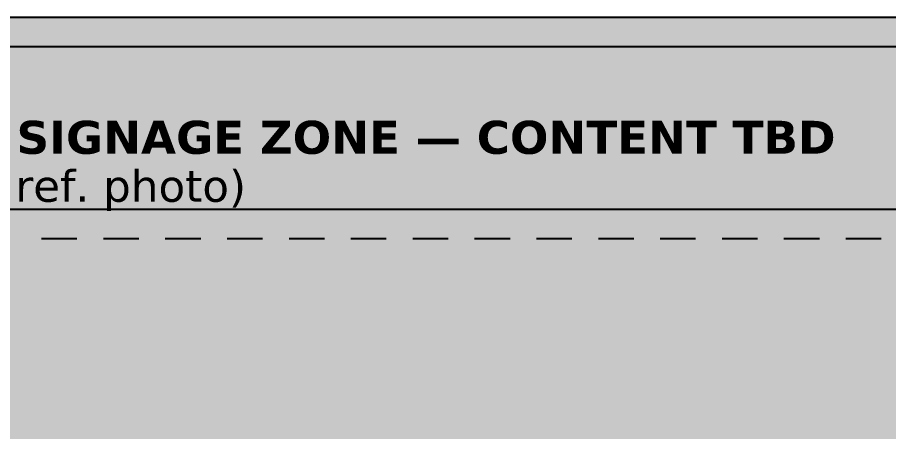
# Model space of a CAD drawing. Header units: inches. Extents: x 0.5 to 16.5, y 0.5 to 10.5.
# Drawn here: x 13.069 to 14.547, y 8.623 to 9.325 of the extents above; entities that cross this region are included whole.
import ezdxf
from ezdxf.enums import TextEntityAlignment as Align

# ---------------------------------------------------------------- set-up
doc = ezdxf.new("R2010")
doc.units = ezdxf.units.IN
doc.header["$MEASUREMENT"] = 0
for name, color, linetype in [('A-ELEV-FILL', 7, 'Continuous'), ('A-ELEV-HIDN', 7, 'Continuous'), ('A-ELEV-IDEN', 7, 'Continuous'), ('A-ELEV-OTLN', 7, 'Continuous'), ('A-ELEV-SIGN', 7, 'Continuous')]:
    doc.layers.add(name, color=color, linetype=linetype)
doc.styles.add('KS-BOLD', font='DejaVuSans-Bold.ttf')
doc.styles.add('KS-REG', font='DejaVuSans.ttf')

msp = doc.modelspace()

# ---------------------------------------------------------------- hatches: boundary and pattern name
at = {"layer": 'A-ELEV-FILL', "true_color": 0xcdcdcd}
msp.add_hatch(color=7, dxfattribs=at).paths.add_polyline_path([(6.0125, 6.7), (15.7, 6.7), (15.7, 9.325), (6.0125, 9.325)])

# ---------------------------------------------------------------- linework, layer by layer
at = {"layer": 'A-ELEV-HIDN'}
for p, q in [((13.11, 8.95), (13.17, 8.95)), ((13.215, 8.95), (13.275, 8.95)), ((13.32, 8.95), (13.38, 8.95)), ((13.425, 8.95), (13.485, 8.95)), ((13.53, 8.95), (13.59, 8.95)), ((13.635, 8.95), (13.695, 8.95)), ((13.74, 8.95), (13.8, 8.95)), ((13.845, 8.95), (13.905, 8.95)), ((13.95, 8.95), (14.01, 8.95)), ((14.055, 8.95), (14.115, 8.95)), ((14.16, 8.95), (14.22, 8.95)), ((14.265, 8.95), (14.325, 8.95)), ((14.37, 8.95), (14.43, 8.95)), ((14.475, 8.95), (14.535, 8.95))]:
    msp.add_line(p, q, dxfattribs=at)
at = {"layer": 'A-ELEV-OTLN'}
msp.add_lwpolyline([(6.0125, 6.7), (15.7, 6.7), (15.7, 9.325), (6.0125, 9.325)], close=True, dxfattribs=at)
at = {"layer": 'A-ELEV-SIGN'}
msp.add_lwpolyline([(12.325, 9), (15.2, 9), (15.2, 9.275), (12.325, 9.275)], close=True, dxfattribs=at)

# ---------------------------------------------------------------- texts
at = {"layer": 'A-ELEV-IDEN', "style": 'KS-REG'}
msp.add_text('CRIMSON soffit, inside the arch (Shane; ref. photo)', height=0.054, dxfattribs=at).set_placement((11.575, 9.0125))
at = {"layer": 'A-ELEV-SIGN', "style": 'KS-BOLD'}
msp.add_text('SIGNAGE ZONE — CONTENT TBD', height=0.056, dxfattribs=at).set_placement((13.7625, 9.0938), align=Align.CENTER)

doc.saveas('drawing.dxf')
